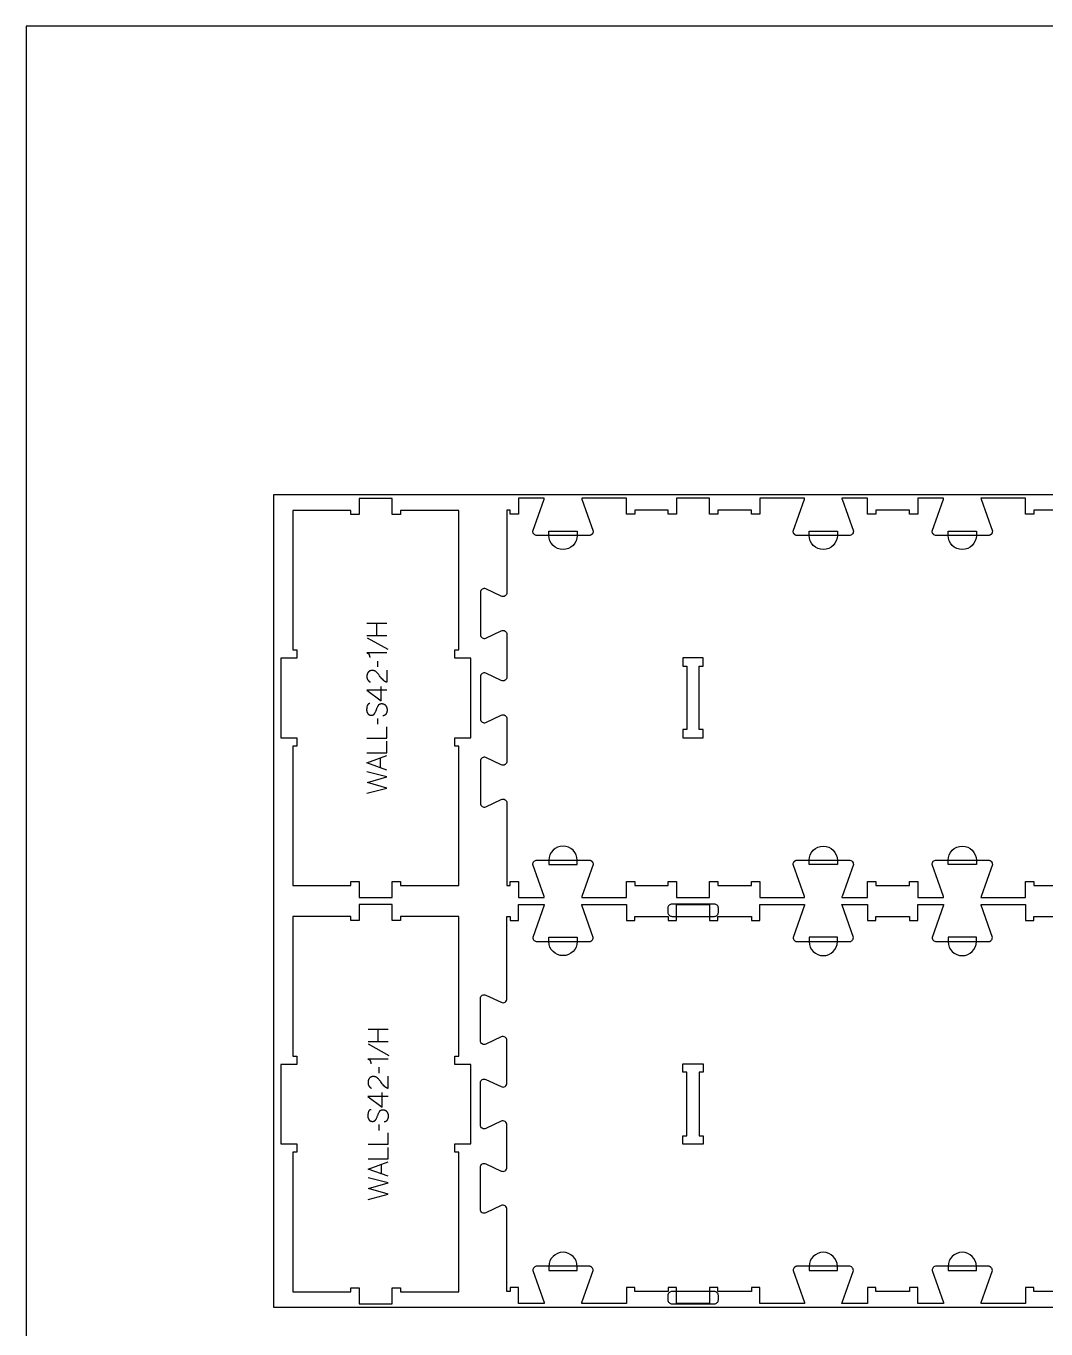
# Model space of a CAD drawing. Extents: x -20252 to -17068, y -19593 to -11999.
# Drawn here: x -20252 to -18719, y -13956 to -11999 of the extents above; entities that cross this region are included whole.
import ezdxf

# ---------------------------------------------------------------- set-up
doc = ezdxf.new("R2010")
doc.units = 0
for name, color, linetype in [('0_SHEET_SPRUCEPLY_2440X122', 1, 'CONTINUOUS'), ('1_ANYTOOL_1MMDEEP_LABELS_S', 2, 'CONTINUOUS'), ('3_ANYTOOL_CUTTHROUGH_INSID', 4, 'CONTINUOUS'), ('4_ANYTOOL_CUTTHROUGH_OUTSI', 5, 'CONTINUOUS'), ('5_ANYTOOL_HALF_MILL_9MM_IN', 3, 'CONTINUOUS'), ('DONOTCUT', 18, 'CONTINUOUS')]:
    doc.layers.add(name, color=color, linetype=linetype)

msp = doc.modelspace()

# ---------------------------------------------------------------- linework, layer by layer
at = {"layer": '0_SHEET_SPRUCEPLY_2440X122'}
msp.add_lwpolyline([(-19879.9, -12703.3), (-19879.9, -13923.3), (-17439.9, -13923.3), (-17439.9, -12703.3)], close=True, dxfattribs=at)
at = {"layer": '1_ANYTOOL_1MMDEEP_LABELS_S'}
for points in [[(-19709.4, -12896.4), (-19739.4, -12896.4)], [(-19739.4, -12914.7), (-19709.4, -12914.7)], [(-19724.7, -12896.4), (-19724.7, -12914.7)], [(-19738.9, -12918.2), (-19708.1, -12935.3)], [(-19709.4, -12940.9), (-19739.4, -12940.9), (-19739.2, -12940.9), (-19739.1, -12940.9), (-19739, -12940.9), (-19738.8, -12941), (-19738.7, -12941), (-19738.5, -12941), (-19738.4, -12941.1), (-19738.3, -12941.1), (-19738.1, -12941.2), (-19738, -12941.2), (-19738, -12941.3), (-19737.9, -12941.3), (-19737.8, -12941.3), (-19737.8, -12941.4), (-19737.7, -12941.4), (-19737.7, -12941.4), (-19737.6, -12941.5), (-19737.5, -12941.5), (-19737.5, -12941.6), (-19737.4, -12941.6), (-19737.4, -12941.6), (-19737.3, -12941.7), (-19737.3, -12941.7), (-19737.2, -12941.8), (-19737.2, -12941.8), (-19737.1, -12941.8), (-19737.1, -12941.9), (-19737, -12941.9), (-19737, -12942), (-19736.9, -12942), (-19736.9, -12942.1), (-19736.8, -12942.1), (-19736.7, -12942.2), (-19736.7, -12942.3), (-19736.6, -12942.4), (-19736.5, -12942.6), (-19736.4, -12942.7), (-19736.3, -12942.8), (-19736.3, -12942.9), (-19736.2, -12943.1), (-19736.1, -12943.2), (-19736.1, -12943.3), (-19736, -12943.5), (-19735.9, -12943.8), (-19735.8, -12944.1), (-19735.7, -12944.3), (-19735.6, -12944.6), (-19735.5, -12944.9), (-19735.4, -12945.2), (-19735.3, -12945.5), (-19735.3, -12945.7), (-19735.2, -12946), (-19735.2, -12946.3), (-19735.1, -12946.5), (-19735.1, -12946.8), (-19735.1, -12947.1), (-19735, -12947.3), (-19735, -12947.6), (-19735, -12947.9)], [(-19723.2, -12953), (-19723.2, -12961.8)], [(-19709.4, -12966.7), (-19709.4, -12985), (-19709.9, -12984.9), (-19710.1, -12984.8), (-19710.3, -12984.7), (-19710.6, -12984.6), (-19710.8, -12984.5), (-19711, -12984.4), (-19711.2, -12984.3), (-19711.4, -12984.2), (-19711.6, -12984.1), (-19711.8, -12984), (-19712, -12983.9), (-19712.2, -12983.8), (-19712.4, -12983.7), (-19712.6, -12983.6), (-19712.8, -12983.4), (-19713, -12983.3), (-19713.2, -12983.2), (-19713.4, -12983), (-19713.6, -12982.9), (-19713.8, -12982.8), (-19713.9, -12982.6), (-19714.1, -12982.5), (-19714.3, -12982.3), (-19714.5, -12982.2), (-19714.6, -12982), (-19714.8, -12981.8), (-19715, -12981.7), (-19715.1, -12981.5), (-19715.3, -12981.3), (-19715.6, -12981), (-19716.8, -12979.5), (-19718, -12978), (-19719.2, -12976.5), (-19720.3, -12975), (-19720.8, -12974.2), (-19721.4, -12973.5), (-19722, -12972.8), (-19722.6, -12972.1), (-19723.2, -12971.4), (-19723.8, -12970.8), (-19724.4, -12970.1), (-19725, -12969.5), (-19725.2, -12969.4), (-19725.3, -12969.3), (-19725.5, -12969.1), (-19725.6, -12969), (-19725.8, -12968.9), (-19726, -12968.7), (-19726.1, -12968.6), (-19726.3, -12968.5), (-19726.5, -12968.4), (-19726.7, -12968.3), (-19726.8, -12968.2), (-19727, -12968.1), (-19727.2, -12968), (-19727.4, -12967.9), (-19727.6, -12967.8), (-19727.8, -12967.8), (-19728, -12967.7), (-19728.2, -12967.6), (-19728.4, -12967.6), (-19728.6, -12967.5), (-19728.8, -12967.5), (-19729, -12967.4), (-19729.2, -12967.4), (-19729.4, -12967.3), (-19729.6, -12967.3), (-19729.8, -12967.3), (-19730, -12967.2), (-19730.2, -12967.2), (-19730.5, -12967.2), (-19730.7, -12967.2), (-19730.9, -12967.2), (-19731.1, -12967.2), (-19731.4, -12967.2), (-19731.6, -12967.2), (-19731.9, -12967.2), (-19732.1, -12967.2), (-19732.3, -12967.2), (-19732.6, -12967.3), (-19732.8, -12967.3), (-19733, -12967.3), (-19733.2, -12967.4), (-19733.5, -12967.4), (-19733.7, -12967.5), (-19733.9, -12967.5), (-19734.1, -12967.6), (-19734.3, -12967.7), (-19734.5, -12967.7), (-19734.7, -12967.8), (-19734.9, -12967.9), (-19735.1, -12968), (-19735.2, -12968.1), (-19735.4, -12968.2), (-19735.6, -12968.3), (-19735.8, -12968.4), (-19735.9, -12968.5), (-19736.1, -12968.6), (-19736.2, -12968.7), (-19736.4, -12968.8), (-19736.6, -12969), (-19736.7, -12969.1), (-19736.8, -12969.3), (-19737, -12969.4), (-19737.1, -12969.6), (-19737.3, -12969.7), (-19737.4, -12969.9), (-19737.5, -12970), (-19737.6, -12970.2), (-19737.8, -12970.4), (-19737.9, -12970.5), (-19738, -12970.7), (-19738.1, -12970.9), (-19738.2, -12971.1), (-19738.3, -12971.2), (-19738.4, -12971.4), (-19738.5, -12971.6), (-19738.5, -12971.8), (-19738.6, -12972), (-19738.7, -12972.2), (-19738.8, -12972.4), (-19738.8, -12972.6), (-19738.9, -12972.8), (-19739, -12973), (-19739, -12973.2), (-19739.1, -12973.4), (-19739.1, -12973.6), (-19739.2, -12973.8), (-19739.2, -12974), (-19739.2, -12974.2), (-19739.3, -12974.5), (-19739.3, -12974.7), (-19739.3, -12974.9), (-19739.3, -12975.2), (-19739.3, -12975.4), (-19739.3, -12975.6), (-19739.4, -12976.1), (-19739.4, -12976.5), (-19739.3, -12976.8), (-19739.3, -12977.2), (-19739.3, -12977.5), (-19739.2, -12977.9), (-19739.2, -12978.2), (-19739.1, -12978.5), (-19739, -12978.8), (-19739, -12979.2), (-19738.9, -12979.3), (-19738.9, -12979.5), (-19738.8, -12979.6), (-19738.8, -12979.8), (-19738.7, -12979.9), (-19738.6, -12980.1), (-19738.6, -12980.2), (-19738.5, -12980.3), (-19738.5, -12980.5), (-19738.4, -12980.6), (-19738.3, -12980.8), (-19738.2, -12980.9), (-19738.2, -12981), (-19738.1, -12981.2), (-19738, -12981.3), (-19737.9, -12981.4), (-19737.8, -12981.6), (-19737.7, -12981.7), (-19737.7, -12981.8), (-19737.6, -12981.9), (-19737.5, -12982.1), (-19737.4, -12982.2), (-19737.3, -12982.3), (-19737.2, -12982.4), (-19737.1, -12982.5), (-19736.9, -12982.6), (-19736.8, -12982.8), (-19736.7, -12982.9), (-19736.6, -12983), (-19736.5, -12983.1), (-19736.4, -12983.2), (-19736.2, -12983.3), (-19736, -12983.5), (-19735.7, -12983.7), (-19735.5, -12983.9), (-19735.2, -12984.1), (-19734.9, -12984.2), (-19734.6, -12984.4), (-19734.3, -12984.6)], [(-19718, -13012.9), (-19718, -12991.1)], [(-19709.4, -12996.9), (-19739.4, -12996.9), (-19718, -13012.9)], [(-19734.8, -13016.9), (-19735, -13016.9), (-19735.1, -13016.9), (-19735.1, -13016.9), (-19735.2, -13017), (-19735.3, -13017), (-19735.4, -13017), (-19735.5, -13017), (-19735.6, -13017), (-19735.7, -13017), (-19735.8, -13017), (-19735.8, -13017.1), (-19735.9, -13017.1), (-19736, -13017.1), (-19736.1, -13017.1), (-19736.2, -13017.1), (-19736.2, -13017.2), (-19736.3, -13017.2), (-19736.4, -13017.2), (-19736.5, -13017.3), (-19736.5, -13017.3), (-19736.6, -13017.3), (-19736.7, -13017.4), (-19736.8, -13017.4), (-19736.8, -13017.4), (-19736.9, -13017.5), (-19737, -13017.5), (-19737, -13017.6), (-19737.1, -13017.6), (-19737.2, -13017.7), (-19737.2, -13017.7), (-19737.3, -13017.8), (-19737.4, -13017.8), (-19737.4, -13017.9), (-19737.5, -13017.9), (-19737.5, -13018), (-19737.6, -13018), (-19737.6, -13018.1), (-19737.7, -13018.2), (-19737.8, -13018.2), (-19737.8, -13018.3), (-19737.9, -13018.3), (-19737.9, -13018.4), (-19738, -13018.5), (-19738, -13018.6), (-19738.1, -13018.6), (-19738.1, -13018.7), (-19738.2, -13018.8), (-19738.2, -13018.9), (-19738.2, -13018.9), (-19738.3, -13019), (-19738.3, -13019.1), (-19738.4, -13019.3), (-19738.5, -13019.4), (-19738.6, -13019.6), (-19738.6, -13019.8), (-19738.7, -13020), (-19738.8, -13020.2), (-19739, -13021), (-19739.2, -13021.8), (-19739.3, -13022.6), (-19739.5, -13023.4), (-19739.5, -13023.8), (-19739.6, -13024.1), (-19739.6, -13024.5), (-19739.6, -13024.9), (-19739.7, -13025.2), (-19739.7, -13025.6), (-19739.7, -13026), (-19739.7, -13026.3), (-19739.7, -13026.5), (-19739.7, -13026.7), (-19739.7, -13026.9), (-19739.7, -13027.1), (-19739.7, -13027.3), (-19739.6, -13027.5), (-19739.6, -13027.7), (-19739.6, -13027.8), (-19739.6, -13028), (-19739.5, -13028.2), (-19739.5, -13028.4), (-19739.4, -13028.6), (-19739.4, -13028.8), (-19739.4, -13028.9), (-19739.3, -13029.1), (-19739.2, -13029.3), (-19739.2, -13029.5), (-19739.1, -13029.6), (-19739.1, -13029.8), (-19739, -13030), (-19738.9, -13030.2), (-19738.8, -13030.3), (-19738.8, -13030.5), (-19738.7, -13030.7), (-19738.6, -13030.8), (-19738.5, -13031), (-19738.4, -13031.1), (-19738.3, -13031.3), (-19738.2, -13031.5), (-19738.1, -13031.6), (-19738, -13031.8), (-19737.9, -13031.9), (-19737.8, -13032.1), (-19737.6, -13032.2), (-19737.5, -13032.4), (-19737.4, -13032.5), (-19737.3, -13032.7), (-19737.1, -13032.8), (-19737, -13032.9), (-19736.9, -13033), (-19736.7, -13033.1), (-19736.6, -13033.2), (-19736.4, -13033.4), (-19736.3, -13033.5), (-19736.1, -13033.5), (-19736, -13033.6), (-19735.8, -13033.7), (-19735.7, -13033.8), (-19735.5, -13033.9), (-19735.3, -13033.9), (-19735.2, -13034), (-19735, -13034.1), (-19734.8, -13034.1), (-19734.6, -13034.2), (-19734.5, -13034.2), (-19734.3, -13034.3), (-19734.1, -13034.3), (-19733.9, -13034.3), (-19733.7, -13034.4), (-19733.5, -13034.4), (-19733.3, -13034.4), (-19733.1, -13034.4), (-19732.9, -13034.4), (-19732.7, -13034.4), (-19732.5, -13034.4), (-19732.2, -13034.4), (-19732, -13034.4), (-19731.8, -13034.4), (-19731.6, -13034.4), (-19731.4, -13034.3), (-19731.2, -13034.3), (-19731.1, -13034.2), (-19730.9, -13034.2), (-19730.7, -13034.1), (-19730.5, -13034.1), (-19730.3, -13034), (-19730.2, -13034), (-19730.2, -13034), (-19730.1, -13033.9), (-19730, -13033.9), (-19729.9, -13033.8), (-19729.8, -13033.8), (-19729.8, -13033.8), (-19729.7, -13033.7), (-19729.6, -13033.7), (-19729.5, -13033.6), (-19729.4, -13033.6), (-19729.4, -13033.5), (-19729.3, -13033.5), (-19729.2, -13033.4), (-19729.1, -13033.4), (-19729.1, -13033.3), (-19729, -13033.3), (-19728.9, -13033.2), (-19728.9, -13033.1), (-19728.8, -13033.1), (-19728.7, -13033), (-19728.7, -13033), (-19728.6, -13032.9), (-19728.5, -13032.8), (-19728.4, -13032.7), (-19728.3, -13032.6), (-19728.2, -13032.4), (-19728, -13032.3), (-19727.9, -13032.1), (-19727.8, -13031.9), (-19727.7, -13031.8), (-19727.6, -13031.6), (-19727.2, -13030.9), (-19726.8, -13030.1), (-19726.5, -13029.4), (-19726.1, -13028.6), (-19725.8, -13027.9), (-19725.4, -13027.1), (-19725.1, -13026.3), (-19724.8, -13025.4), (-19724.5, -13024.6), (-19724.2, -13023.8), (-19723.8, -13023), (-19723.5, -13022.2), (-19723.1, -13021.5), (-19722.7, -13020.8), (-19722.3, -13020.1), (-19721.9, -13019.4), (-19721.8, -13019.2), (-19721.6, -13019.1), (-19721.5, -13018.9), (-19721.5, -13018.8), (-19721.4, -13018.8), (-19721.4, -13018.7), (-19721.3, -13018.6), (-19721.2, -13018.5), (-19721.2, -13018.5), (-19721.1, -13018.4), (-19721, -13018.3), (-19721, -13018.3), (-19720.9, -13018.2), (-19720.8, -13018.2), (-19720.7, -13018.1), (-19720.7, -13018), (-19720.6, -13018), (-19720.5, -13017.9), (-19720.5, -13017.9), (-19720.4, -13017.8), (-19720.3, -13017.8), (-19720.2, -13017.7), (-19720.1, -13017.7), (-19720.1, -13017.6), (-19720, -13017.6), (-19719.9, -13017.5), (-19719.8, -13017.5), (-19719.7, -13017.5), (-19719.7, -13017.4), (-19719.6, -13017.4), (-19719.5, -13017.4), (-19719.4, -13017.3), (-19719.3, -13017.3), (-19719.2, -13017.3), (-19719.1, -13017.2), (-19719, -13017.2), (-19718.9, -13017.2), (-19718.8, -13017.1), (-19718.6, -13017.1), (-19718.4, -13017), (-19718.2, -13017), (-19718, -13017), (-19717.8, -13017), (-19717.5, -13017), (-19717.3, -13017), (-19717.1, -13016.9), (-19716.9, -13017), (-19716.7, -13017), (-19716.4, -13017), (-19716.2, -13017), (-19716, -13017), (-19715.7, -13017.1), (-19715.5, -13017.1), (-19715.3, -13017.1), (-19715.1, -13017.2), (-19714.9, -13017.2), (-19714.7, -13017.3), (-19714.5, -13017.4), (-19714.3, -13017.4), (-19714.1, -13017.5), (-19713.9, -13017.6), (-19713.7, -13017.6), (-19713.5, -13017.7), (-19713.4, -13017.8), (-19713.2, -13017.9), (-19713, -13018), (-19712.8, -13018.1), (-19712.7, -13018.2), (-19712.5, -13018.4), (-19712.4, -13018.5), (-19712.2, -13018.6), (-19712.1, -13018.7), (-19711.9, -13018.9), (-19711.8, -13019), (-19711.6, -13019.2), (-19711.5, -13019.3), (-19711.4, -13019.5), (-19711.2, -13019.6), (-19711.1, -13019.8), (-19711, -13020), (-19710.9, -13020.2), (-19710.7, -13020.5), (-19710.5, -13020.9), (-19710.3, -13021.2), (-19710.1, -13021.6), (-19709.9, -13022), (-19709.8, -13022.4), (-19709.7, -13022.6), (-19709.6, -13022.7), (-19709.6, -13022.9), (-19709.5, -13023.1), (-19709.4, -13023.3), (-19709.4, -13023.5), (-19709.3, -13023.7), (-19709.3, -13023.9), (-19709.3, -13024.1), (-19709.2, -13024.3), (-19709.2, -13024.5), (-19709.1, -13024.7), (-19709.1, -13024.9), (-19709.1, -13025.1), (-19709.1, -13025.5), (-19709, -13025.9), (-19709, -13026.3), (-19709, -13026.8), (-19709, -13027.2), (-19709.1, -13027.6), (-19709.1, -13028), (-19709.1, -13028.4), (-19709.2, -13028.8), (-19709.3, -13029.1), (-19709.4, -13029.5), (-19709.5, -13029.9), (-19709.6, -13030.3), (-19709.7, -13030.6), (-19709.9, -13031), (-19710, -13031.4), (-19710.2, -13031.7), (-19710.4, -13032.1), (-19710.6, -13032.4), (-19710.7, -13032.6), (-19710.8, -13032.7), (-19710.9, -13032.9), (-19711, -13033.1), (-19711.1, -13033.2), (-19711.2, -13033.3), (-19711.3, -13033.5), (-19711.4, -13033.6), (-19711.6, -13033.7), (-19711.7, -13033.9), (-19711.8, -13034), (-19712, -13034.1), (-19712, -13034.1), (-19712.1, -13034.2), (-19712.2, -13034.2), (-19712.2, -13034.3), (-19712.3, -13034.3), (-19712.4, -13034.4), (-19712.4, -13034.4), (-19712.5, -13034.5), (-19712.6, -13034.5), (-19712.7, -13034.5), (-19712.7, -13034.6), (-19712.8, -13034.6), (-19712.9, -13034.7), (-19713, -13034.7), (-19713, -13034.7), (-19713.1, -13034.8), (-19713.2, -13034.8), (-19713.3, -13034.8), (-19713.4, -13034.9), (-19713.4, -13034.9), (-19713.6, -13034.9), (-19713.8, -13035), (-19714, -13035), (-19714.1, -13035.1), (-19714.3, -13035.1), (-19714.5, -13035.1), (-19714.7, -13035.1), (-19714.8, -13035.1), (-19715, -13035.1), (-19715.2, -13035.2)], [(-19739.4, -13068.9), (-19709.4, -13068.9), (-19709.4, -13051.8)], [(-19723.2, -13039.2), (-19723.2, -13048)], [(-19739.4, -13090.7), (-19709.4, -13090.7), (-19709.4, -13073.6)], [(-19709.4, -13117), (-19739.4, -13106.1), (-19709.4, -13095)], [(-19718.9, -13113.5), (-19718.9, -13098.6)], [(-19739.4, -13151.7), (-19709.4, -13144), (-19738.5, -13135.5), (-19709.4, -13127), (-19739.4, -13119.5)], [(-19707.6, -13506.4), (-19737.6, -13506.4)], [(-19722.9, -13506.4), (-19722.9, -13524.7)], [(-19737.6, -13524.7), (-19707.6, -13524.7)], [(-19737.2, -13528.2), (-19706.4, -13545.3)], [(-19707.6, -13550.9), (-19737.7, -13550.9), (-19737.5, -13550.9), (-19737.4, -13550.9), (-19737.2, -13550.9), (-19737.1, -13551), (-19737, -13551), (-19736.8, -13551), (-19736.7, -13551.1), (-19736.6, -13551.1), (-19736.4, -13551.2), (-19736.3, -13551.2), (-19736.2, -13551.3), (-19736.2, -13551.3), (-19736.1, -13551.3), (-19736.1, -13551.4), (-19736, -13551.4), (-19735.9, -13551.4), (-19735.9, -13551.5), (-19735.8, -13551.5), (-19735.8, -13551.6), (-19735.7, -13551.6), (-19735.7, -13551.6), (-19735.6, -13551.7), (-19735.6, -13551.7), (-19735.5, -13551.8), (-19735.5, -13551.8), (-19735.4, -13551.8), (-19735.4, -13551.9), (-19735.3, -13551.9), (-19735.3, -13552), (-19735.2, -13552), (-19735.2, -13552.1), (-19735.1, -13552.1), (-19735, -13552.2), (-19734.9, -13552.3), (-19734.9, -13552.4), (-19734.8, -13552.6), (-19734.7, -13552.7), (-19734.6, -13552.8), (-19734.5, -13552.9), (-19734.5, -13553.1), (-19734.4, -13553.2), (-19734.3, -13553.3), (-19734.3, -13553.5), (-19734.2, -13553.8), (-19734.1, -13554.1), (-19734, -13554.3), (-19733.9, -13554.6), (-19733.8, -13554.9), (-19733.7, -13555.2), (-19733.6, -13555.5), (-19733.6, -13555.7), (-19733.5, -13556), (-19733.5, -13556.3), (-19733.4, -13556.5), (-19733.4, -13556.8), (-19733.3, -13557.1), (-19733.3, -13557.3), (-19733.3, -13557.6), (-19733.3, -13557.9)], [(-19707.7, -13576.7), (-19707.7, -13595), (-19708.2, -13594.9), (-19708.4, -13594.8), (-19708.6, -13594.7), (-19708.9, -13594.6), (-19709.1, -13594.5), (-19709.3, -13594.4), (-19709.5, -13594.3), (-19709.7, -13594.2), (-19709.9, -13594.1), (-19710.1, -13594), (-19710.3, -13593.9), (-19710.5, -13593.8), (-19710.7, -13593.7), (-19710.9, -13593.6), (-19711.1, -13593.4), (-19711.3, -13593.3), (-19711.5, -13593.2), (-19711.7, -13593), (-19711.9, -13592.9), (-19712, -13592.8), (-19712.2, -13592.6), (-19712.4, -13592.5), (-19712.6, -13592.3), (-19712.7, -13592.2), (-19712.9, -13592), (-19713.1, -13591.8), (-19713.2, -13591.7), (-19713.4, -13591.5), (-19713.6, -13591.3), (-19713.9, -13591), (-19715.1, -13589.5), (-19716.3, -13588), (-19717.4, -13586.5), (-19718.6, -13585), (-19719.1, -13584.2), (-19719.7, -13583.5), (-19720.3, -13582.8), (-19720.9, -13582.1), (-19721.5, -13581.4), (-19722.1, -13580.8), (-19722.7, -13580.1), (-19723.3, -13579.5), (-19723.4, -13579.4), (-19723.6, -13579.3), (-19723.8, -13579.1), (-19723.9, -13579), (-19724.1, -13578.9), (-19724.3, -13578.7), (-19724.4, -13578.6), (-19724.6, -13578.5), (-19724.8, -13578.4), (-19725, -13578.3), (-19725.1, -13578.2), (-19725.3, -13578.1), (-19725.5, -13578), (-19725.7, -13577.9), (-19725.9, -13577.8), (-19726.1, -13577.8), (-19726.3, -13577.7), (-19726.4, -13577.6), (-19726.6, -13577.6), (-19726.8, -13577.5), (-19727, -13577.5), (-19727.3, -13577.4), (-19727.5, -13577.4), (-19727.7, -13577.3), (-19727.9, -13577.3), (-19728.1, -13577.3), (-19728.3, -13577.2), (-19728.5, -13577.2), (-19728.7, -13577.2), (-19729, -13577.2), (-19729.2, -13577.2), (-19729.4, -13577.2), (-19729.7, -13577.2), (-19729.9, -13577.2), (-19730.2, -13577.2), (-19730.4, -13577.2), (-19730.6, -13577.2), (-19730.9, -13577.3), (-19731.1, -13577.3), (-19731.3, -13577.3), (-19731.5, -13577.4), (-19731.7, -13577.4), (-19732, -13577.5), (-19732.2, -13577.5), (-19732.4, -13577.6), (-19732.6, -13577.7), (-19732.8, -13577.7), (-19733, -13577.8), (-19733.2, -13577.9), (-19733.3, -13578), (-19733.5, -13578.1), (-19733.7, -13578.2), (-19733.9, -13578.3), (-19734, -13578.4), (-19734.2, -13578.5), (-19734.4, -13578.6), (-19734.5, -13578.7), (-19734.7, -13578.8), (-19734.8, -13579), (-19735, -13579.1), (-19735.1, -13579.3), (-19735.3, -13579.4), (-19735.4, -13579.6), (-19735.5, -13579.7), (-19735.7, -13579.9), (-19735.8, -13580), (-19735.9, -13580.2), (-19736, -13580.4), (-19736.1, -13580.5), (-19736.3, -13580.7), (-19736.4, -13580.9), (-19736.5, -13581.1), (-19736.6, -13581.2), (-19736.7, -13581.4), (-19736.7, -13581.6), (-19736.8, -13581.8), (-19736.9, -13582), (-19737, -13582.2), (-19737.1, -13582.4), (-19737.1, -13582.6), (-19737.2, -13582.8), (-19737.2, -13583), (-19737.3, -13583.2), (-19737.3, -13583.4), (-19737.4, -13583.6), (-19737.4, -13583.8), (-19737.5, -13584), (-19737.5, -13584.2), (-19737.5, -13584.5), (-19737.6, -13584.7), (-19737.6, -13584.9), (-19737.6, -13585.2), (-19737.6, -13585.4), (-19737.6, -13585.6), (-19737.6, -13586.1), (-19737.6, -13586.5), (-19737.6, -13586.8), (-19737.6, -13587.2), (-19737.6, -13587.5), (-19737.5, -13587.9), (-19737.5, -13588.2), (-19737.4, -13588.5), (-19737.3, -13588.8), (-19737.2, -13589.2), (-19737.2, -13589.3), (-19737.1, -13589.5), (-19737.1, -13589.6), (-19737, -13589.8), (-19737, -13589.9), (-19736.9, -13590.1), (-19736.9, -13590.2), (-19736.8, -13590.3), (-19736.7, -13590.5), (-19736.7, -13590.6), (-19736.6, -13590.8), (-19736.5, -13590.9), (-19736.4, -13591), (-19736.4, -13591.2), (-19736.3, -13591.3), (-19736.2, -13591.4), (-19736.1, -13591.6), (-19736, -13591.7), (-19735.9, -13591.8), (-19735.8, -13591.9), (-19735.7, -13592.1), (-19735.7, -13592.2), (-19735.6, -13592.3), (-19735.4, -13592.4), (-19735.3, -13592.5), (-19735.2, -13592.6), (-19735.1, -13592.8), (-19735, -13592.9), (-19734.9, -13593), (-19734.8, -13593.1), (-19734.7, -13593.2), (-19734.5, -13593.3), (-19734.3, -13593.5), (-19734, -13593.7), (-19733.7, -13593.9), (-19733.5, -13594.1), (-19733.2, -13594.2), (-19732.9, -13594.4), (-19732.5, -13594.6)], [(-19721.5, -13563), (-19721.4, -13571.8)], [(-19707.6, -13606.9), (-19737.7, -13606.9), (-19716.3, -13622.9)], [(-19716.3, -13622.9), (-19716.3, -13601.1)], [(-19733.1, -13626.9), (-19733.2, -13626.9), (-19733.3, -13626.9), (-19733.4, -13626.9), (-19733.5, -13627), (-19733.6, -13627), (-19733.7, -13627), (-19733.8, -13627), (-19733.9, -13627), (-19734, -13627), (-19734, -13627), (-19734.1, -13627.1), (-19734.2, -13627.1), (-19734.3, -13627.1), (-19734.4, -13627.1), (-19734.4, -13627.1), (-19734.5, -13627.2), (-19734.6, -13627.2), (-19734.7, -13627.2), (-19734.8, -13627.3), (-19734.8, -13627.3), (-19734.9, -13627.3), (-19735, -13627.4), (-19735, -13627.4), (-19735.1, -13627.4), (-19735.2, -13627.5), (-19735.3, -13627.5), (-19735.3, -13627.6), (-19735.4, -13627.6), (-19735.4, -13627.7), (-19735.5, -13627.7), (-19735.6, -13627.8), (-19735.6, -13627.8), (-19735.7, -13627.9), (-19735.8, -13627.9), (-19735.8, -13628), (-19735.9, -13628), (-19735.9, -13628.1), (-19736, -13628.2), (-19736, -13628.2), (-19736.1, -13628.3), (-19736.1, -13628.3), (-19736.2, -13628.4), (-19736.2, -13628.5), (-19736.3, -13628.6), (-19736.3, -13628.6), (-19736.4, -13628.7), (-19736.4, -13628.8), (-19736.5, -13628.9), (-19736.5, -13628.9), (-19736.6, -13629), (-19736.6, -13629.1), (-19736.7, -13629.3), (-19736.8, -13629.4), (-19736.8, -13629.6), (-19736.9, -13629.8), (-19737, -13630), (-19737, -13630.2), (-19737.3, -13631), (-19737.5, -13631.8), (-19737.6, -13632.6), (-19737.8, -13633.4), (-19737.8, -13633.8), (-19737.9, -13634.1), (-19737.9, -13634.5), (-19737.9, -13634.9), (-19738, -13635.2), (-19738, -13635.6), (-19738, -13636), (-19738, -13636.3), (-19738, -13636.5), (-19738, -13636.7), (-19738, -13636.9), (-19738, -13637.1), (-19737.9, -13637.3), (-19737.9, -13637.5), (-19737.9, -13637.7), (-19737.9, -13637.8), (-19737.8, -13638), (-19737.8, -13638.2), (-19737.8, -13638.4), (-19737.7, -13638.6), (-19737.7, -13638.8), (-19737.6, -13638.9), (-19737.6, -13639.1), (-19737.5, -13639.3), (-19737.5, -13639.5), (-19737.4, -13639.6), (-19737.3, -13639.8), (-19737.3, -13640), (-19737.2, -13640.2), (-19737.1, -13640.3), (-19737, -13640.5), (-19737, -13640.7), (-19736.9, -13640.8), (-19736.8, -13641), (-19736.7, -13641.1), (-19736.6, -13641.3), (-19736.5, -13641.5), (-19736.4, -13641.6), (-19736.3, -13641.8), (-19736.2, -13641.9), (-19736, -13642.1), (-19735.9, -13642.2), (-19735.8, -13642.4), (-19735.7, -13642.5), (-19735.6, -13642.7), (-19735.4, -13642.8), (-19735.3, -13642.9), (-19735.2, -13643), (-19735, -13643.1), (-19734.9, -13643.2), (-19734.7, -13643.4), (-19734.6, -13643.5), (-19734.4, -13643.5), (-19734.3, -13643.6), (-19734.1, -13643.7), (-19734, -13643.8), (-19733.8, -13643.9), (-19733.6, -13643.9), (-19733.5, -13644), (-19733.3, -13644.1), (-19733.1, -13644.1), (-19732.9, -13644.2), (-19732.7, -13644.2), (-19732.6, -13644.3), (-19732.4, -13644.3), (-19732.2, -13644.3), (-19732, -13644.4), (-19731.8, -13644.4), (-19731.6, -13644.4), (-19731.4, -13644.4), (-19731.2, -13644.4), (-19731, -13644.4), (-19730.7, -13644.4), (-19730.5, -13644.4), (-19730.3, -13644.4), (-19730.1, -13644.4), (-19729.9, -13644.4), (-19729.7, -13644.3), (-19729.5, -13644.3), (-19729.3, -13644.2), (-19729.2, -13644.2), (-19729, -13644.1), (-19728.8, -13644.1), (-19728.6, -13644), (-19728.5, -13644), (-19728.4, -13644), (-19728.4, -13643.9), (-19728.3, -13643.9), (-19728.2, -13643.8), (-19728.1, -13643.8), (-19728, -13643.8), (-19728, -13643.7), (-19727.9, -13643.7), (-19727.8, -13643.6), (-19727.7, -13643.6), (-19727.6, -13643.5), (-19727.6, -13643.5), (-19727.5, -13643.4), (-19727.4, -13643.4), (-19727.4, -13643.3), (-19727.3, -13643.3), (-19727.2, -13643.2), (-19727.1, -13643.1), (-19727.1, -13643.1), (-19727, -13643), (-19726.9, -13643), (-19726.9, -13642.9), (-19726.8, -13642.8), (-19726.7, -13642.7), (-19726.6, -13642.6), (-19726.4, -13642.4), (-19726.3, -13642.3), (-19726.2, -13642.1), (-19726.1, -13641.9), (-19726, -13641.8), (-19725.9, -13641.6), (-19725.5, -13640.9), (-19725.1, -13640.1), (-19724.8, -13639.4), (-19724.4, -13638.6), (-19724.1, -13637.9), (-19723.7, -13637.1), (-19723.4, -13636.3), (-19723.1, -13635.4), (-19722.8, -13634.6), (-19722.5, -13633.8), (-19722.1, -13633), (-19721.7, -13632.2), (-19721.4, -13631.5), (-19721, -13630.8), (-19720.6, -13630.1), (-19720.2, -13629.4), (-19720, -13629.2), (-19719.9, -13629.1), (-19719.8, -13628.9), (-19719.8, -13628.8), (-19719.7, -13628.8), (-19719.6, -13628.7), (-19719.6, -13628.6), (-19719.5, -13628.5), (-19719.4, -13628.5), (-19719.4, -13628.4), (-19719.3, -13628.3), (-19719.2, -13628.3), (-19719.2, -13628.2), (-19719.1, -13628.2), (-19719, -13628.1), (-19719, -13628), (-19718.9, -13628), (-19718.8, -13627.9), (-19718.7, -13627.9), (-19718.7, -13627.8), (-19718.6, -13627.8), (-19718.5, -13627.7), (-19718.4, -13627.7), (-19718.4, -13627.6), (-19718.3, -13627.6), (-19718.2, -13627.5), (-19718.1, -13627.5), (-19718, -13627.5), (-19717.9, -13627.4), (-19717.9, -13627.4), (-19717.8, -13627.4), (-19717.7, -13627.3), (-19717.6, -13627.3), (-19717.5, -13627.3), (-19717.4, -13627.2), (-19717.3, -13627.2), (-19717.2, -13627.2), (-19717, -13627.1), (-19716.8, -13627.1), (-19716.7, -13627), (-19716.5, -13627), (-19716.3, -13627), (-19716, -13627), (-19715.8, -13627), (-19715.6, -13627), (-19715.4, -13626.9), (-19715.2, -13627), (-19714.9, -13627), (-19714.7, -13627), (-19714.5, -13627), (-19714.3, -13627), (-19714, -13627.1), (-19713.8, -13627.1), (-19713.6, -13627.1), (-19713.4, -13627.2), (-19713.2, -13627.2), (-19713, -13627.3), (-19712.8, -13627.4), (-19712.6, -13627.4), (-19712.4, -13627.5), (-19712.2, -13627.6), (-19712, -13627.6), (-19711.8, -13627.7), (-19711.6, -13627.8), (-19711.5, -13627.9), (-19711.3, -13628), (-19711.1, -13628.1), (-19711, -13628.2), (-19710.8, -13628.4), (-19710.6, -13628.5), (-19710.5, -13628.6), (-19710.3, -13628.7), (-19710.2, -13628.9), (-19710.1, -13629), (-19709.9, -13629.2), (-19709.8, -13629.3), (-19709.7, -13629.5), (-19709.5, -13629.6), (-19709.4, -13629.8), (-19709.3, -13630), (-19709.2, -13630.2), (-19708.9, -13630.5), (-19708.7, -13630.9), (-19708.5, -13631.2), (-19708.4, -13631.6), (-19708.2, -13632), (-19708, -13632.4), (-19708, -13632.6), (-19707.9, -13632.7), (-19707.8, -13632.9), (-19707.8, -13633.1), (-19707.7, -13633.3), (-19707.7, -13633.5), (-19707.6, -13633.7), (-19707.6, -13633.9), (-19707.5, -13634.1), (-19707.5, -13634.3), (-19707.5, -13634.5), (-19707.4, -13634.7), (-19707.4, -13634.9), (-19707.4, -13635.1), (-19707.3, -13635.5), (-19707.3, -13635.9), (-19707.3, -13636.3), (-19707.3, -13636.8), (-19707.3, -13637.2), (-19707.3, -13637.6), (-19707.4, -13638), (-19707.4, -13638.4), (-19707.5, -13638.8), (-19707.6, -13639.1), (-19707.7, -13639.5), (-19707.8, -13639.9), (-19707.9, -13640.3), (-19708, -13640.6), (-19708.2, -13641), (-19708.3, -13641.4), (-19708.5, -13641.7), (-19708.7, -13642.1), (-19708.8, -13642.4), (-19708.9, -13642.6), (-19709, -13642.7), (-19709.2, -13642.9), (-19709.3, -13643.1), (-19709.4, -13643.2), (-19709.5, -13643.3), (-19709.6, -13643.5), (-19709.7, -13643.6), (-19709.9, -13643.7), (-19710, -13643.9), (-19710.1, -13644), (-19710.2, -13644.1), (-19710.3, -13644.1), (-19710.4, -13644.2), (-19710.4, -13644.2), (-19710.5, -13644.3), (-19710.6, -13644.3), (-19710.7, -13644.4), (-19710.7, -13644.4), (-19710.8, -13644.5), (-19710.9, -13644.5), (-19711, -13644.5), (-19711, -13644.6), (-19711.1, -13644.6), (-19711.2, -13644.7), (-19711.3, -13644.7), (-19711.3, -13644.7), (-19711.4, -13644.8), (-19711.5, -13644.8), (-19711.6, -13644.8), (-19711.7, -13644.9), (-19711.7, -13644.9), (-19711.9, -13644.9), (-19712.1, -13645), (-19712.2, -13645), (-19712.4, -13645.1), (-19712.6, -13645.1), (-19712.8, -13645.1), (-19712.9, -13645.1), (-19713.1, -13645.1), (-19713.3, -13645.1), (-19713.5, -13645.2)], [(-19721.5, -13649.2), (-19721.4, -13658)], [(-19737.6, -13678.9), (-19707.6, -13678.9), (-19707.6, -13661.8)], [(-19737.6, -13700.7), (-19707.6, -13700.7), (-19707.6, -13683.6)], [(-19707.6, -13727), (-19737.6, -13716.1), (-19707.6, -13705)], [(-19717.2, -13723.5), (-19717.2, -13708.6)], [(-19737.6, -13761.7), (-19707.6, -13754), (-19736.7, -13745.5), (-19707.6, -13737), (-19737.6, -13729.5)]]:
    msp.add_lwpolyline(points, dxfattribs=at)
at = {"layer": '3_ANYTOOL_CUTTHROUGH_INSID', "color": 4}
for points in [[(-19264, -13068.5), (-19233.8, -13068.5), (-19233.8, -13056), (-19239.8, -13056), (-19239.8, -12960.5), (-19233.8, -12960.5), (-19233.8, -12948), (-19264.3, -12948), (-19264.3, -12960.5), (-19258.3, -12960.5), (-19258.3, -13056), (-19264.3, -13056), (-19264.3, -13068.5)], [(-19264, -13558), (-19233.8, -13558), (-19233.8, -13570.5), (-19239.8, -13570.5), (-19239.8, -13666), (-19233.8, -13666), (-19233.8, -13678.5), (-19264.3, -13678.5), (-19264.3, -13666), (-19258.3, -13666), (-19258.3, -13570.5), (-19264.3, -13570.5), (-19264.3, -13558)]]:
    msp.add_lwpolyline(points, close=True, dxfattribs=at)
at = {"layer": '4_ANYTOOL_CUTTHROUGH_OUTSI', "color": 5}
for points in [[(-19601.3, -12936.3), (-19601.3, -12726.8), (-19688.8, -12726.8), (-19688.8, -12732.8), (-19701.3, -12732.8), (-19701.3, -12708.8), (-19750.8, -12708.8), (-19750.8, -12732.8), (-19763.3, -12732.8), (-19763.3, -12726.8), (-19850.8, -12726.8), (-19850.8, -12936.3), (-19844.8, -12936.3), (-19844.8, -12948.8), (-19868.8, -12948.8), (-19868.8, -13068.3), (-19844.8, -13068.3), (-19844.8, -13080.8), (-19850.8, -13080.8), (-19850.8, -13290.3), (-19763.3, -13290.3), (-19763.3, -13284.3), (-19750.8, -13284.3), (-19750.8, -13308.3), (-19701.3, -13308.3), (-19701.3, -13284.3), (-19688.8, -13284.3), (-19688.8, -13290.3), (-19601.3, -13290.3), (-19601.3, -13080.8), (-19607.3, -13080.8), (-19607.3, -13068.3), (-19583.3, -13068.3), (-19583.3, -12948.8), (-19607.3, -12948.8), (-19607.3, -12936.3)], [(-19601.3, -13546.3), (-19601.3, -13336.8), (-19688.8, -13336.8), (-19688.8, -13342.8), (-19701.3, -13342.8), (-19701.3, -13318.8), (-19750.8, -13318.8), (-19750.8, -13342.8), (-19763.3, -13342.8), (-19763.3, -13336.8), (-19850.8, -13336.8), (-19850.8, -13546.3), (-19844.8, -13546.3), (-19844.8, -13558.8), (-19868.8, -13558.8), (-19868.8, -13678.3), (-19844.8, -13678.3), (-19844.8, -13690.8), (-19850.8, -13690.8), (-19850.8, -13900.3), (-19763.3, -13900.3), (-19763.3, -13894.3), (-19750.8, -13894.3), (-19750.8, -13918.3), (-19701.3, -13918.3), (-19701.3, -13894.3), (-19688.8, -13894.3), (-19688.8, -13900.3), (-19601.3, -13900.3), (-19601.3, -13690.8), (-19607.3, -13690.8), (-19607.3, -13678.3), (-19583.3, -13678.3), (-19583.3, -13558.8), (-19607.3, -13558.8), (-19607.3, -13546.3)]]:
    msp.add_lwpolyline(points, close=True, dxfattribs=at)
for points in [[(-18686.3, -12726.5), (-18736.8, -12726.5), (-18736.8, -12732.5), (-18749.3, -12732.5), (-18749.3, -12708.5), (-18799, -12708.5), (-18816.4, -12708.5), (-18816.4, -12708.5, 0.061485), (-18816.2, -12709.9), (-18799.3, -12758.2), (-18799.3, -12758.2), (-18799.3, -12758.3), (-18799.3, -12758.3, -0.198912), (-18801.1, -12762.7), (-18801.2, -12762.8), (-18801.4, -12762.9), (-18801.5, -12763), (-18801.6, -12763.1), (-18801.7, -12763.2), (-18801.8, -12763.3), (-18801.9, -12763.4), (-18802.1, -12763.5), (-18802.2, -12763.6), (-18802.3, -12763.6), (-18802.5, -12763.7), (-18802.6, -12763.8), (-18802.7, -12763.9), (-18802.9, -12763.9), (-18803, -12764), (-18803.2, -12764.1), (-18803.3, -12764.1), (-18803.5, -12764.2), (-18803.6, -12764.2), (-18803.7, -12764.3), (-18803.9, -12764.3), (-18804, -12764.3), (-18804.2, -12764.4), (-18804.3, -12764.4), (-18804.5, -12764.4), (-18804.6, -12764.5), (-18804.8, -12764.5), (-18804.9, -12764.5), (-18805.1, -12764.5), (-18805.3, -12764.5), (-18805.4, -12764.5), (-18805.6, -12764.5), (-18883.6, -12764.5, -0.414214), (-18889.8, -12758.3), (-18889.8, -12758.2), (-18889.8, -12758.2), (-18872.9, -12709.9), (-18872.9, -12709.9, 0.061485), (-18872.7, -12708.5), (-18911.3, -12708.5), (-18911.3, -12732.5), (-18923.8, -12732.5), (-18923.8, -12726.5), (-18974.3, -12726.5), (-18974.3, -12732.5), (-18986.8, -12732.5), (-18986.8, -12708.5), (-19025.4, -12708.5), (-19025.4, -12708.5, 0.061485), (-19025.1, -12709.9), (-19008.2, -12758.2), (-19008.2, -12758.2), (-19008.2, -12758.3), (-19008.2, -12758.3, -0.414214), (-19014.5, -12764.5), (-19092.5, -12764.5), (-19092.6, -12764.5), (-19092.8, -12764.5), (-19092.9, -12764.5), (-19093.1, -12764.5), (-19093.2, -12764.5), (-19093.4, -12764.5), (-19093.5, -12764.4), (-19093.7, -12764.4), (-19093.8, -12764.4), (-19094, -12764.3), (-19094.1, -12764.3), (-19094.3, -12764.3), (-19094.4, -12764.2), (-19094.6, -12764.2), (-19094.7, -12764.1), (-19094.8, -12764.1), (-19095, -12764), (-19095.1, -12763.9), (-19095.3, -12763.9), (-19095.4, -12763.8), (-19095.5, -12763.7), (-19095.7, -12763.6), (-19095.8, -12763.6), (-19095.9, -12763.5), (-19096.1, -12763.4), (-19096.2, -12763.3), (-19096.3, -12763.2), (-19096.4, -12763.1), (-19096.5, -12763), (-19096.7, -12762.9), (-19096.8, -12762.8), (-19096.9, -12762.7, -0.198912), (-19098.7, -12758.3), (-19098.7, -12758.2), (-19098.7, -12758.2), (-19081.8, -12709.9), (-19081.8, -12709.9, 0.061485), (-19081.6, -12708.5), (-19099, -12708.5), (-19148.8, -12708.5), (-19148.8, -12732.5), (-19161.3, -12732.5), (-19161.3, -12726.5), (-19211.8, -12726.5), (-19211.8, -12732.5), (-19224.3, -12732.5), (-19224.3, -12708.5), (-19273.8, -12708.5), (-19273.8, -12732.5), (-19286.3, -12732.5), (-19286.3, -12726.5), (-19336.8, -12726.5), (-19336.8, -12732.5), (-19349.3, -12732.5), (-19349.3, -12708.5), (-19416.4, -12708.5), (-19416.4, -12708.5, 0.061485), (-19416.2, -12709.9), (-19399.3, -12758.2), (-19399.3, -12758.2), (-19399.3, -12758.3), (-19399.3, -12758.3, -0.198912), (-19401.1, -12762.7), (-19401.2, -12762.8), (-19401.4, -12762.9), (-19401.5, -12763), (-19401.6, -12763.1), (-19401.7, -12763.2), (-19401.8, -12763.3), (-19401.9, -12763.4), (-19402.1, -12763.5), (-19402.2, -12763.6), (-19402.3, -12763.6), (-19402.5, -12763.7), (-19402.6, -12763.8), (-19402.7, -12763.9), (-19402.9, -12763.9), (-19403, -12764), (-19403.2, -12764.1), (-19403.3, -12764.1), (-19403.5, -12764.2), (-19403.6, -12764.2), (-19403.7, -12764.3), (-19403.9, -12764.3), (-19404, -12764.3), (-19404.2, -12764.4), (-19404.3, -12764.4), (-19404.5, -12764.4), (-19404.6, -12764.5), (-19404.8, -12764.5), (-19404.9, -12764.5), (-19405.1, -12764.5), (-19405.3, -12764.5), (-19405.4, -12764.5), (-19405.6, -12764.5), (-19483.6, -12764.5, -0.414214), (-19489.8, -12758.3), (-19489.8, -12758.2), (-19489.8, -12758.2), (-19472.9, -12709.9), (-19472.9, -12709.9, 0.061485), (-19472.7, -12708.5), (-19511.3, -12708.5), (-19511.3, -12732.5), (-19523.8, -12732.5), (-19523.8, -12726.5), (-19528.8, -12726.5), (-19528.8, -12849.9), (-19528.8, -12849.9, -0.551268), (-19537.7, -12855.6), (-19560.5, -12844.7, 0.551268), (-19568.8, -12849.9), (-19568.8, -12913.3, 0.551268), (-19560.5, -12918.5), (-19537.7, -12907.6, -0.551268), (-19528.8, -12913.2), (-19528.8, -12976.6, -0.257375), (-19531.7, -12981.9, -0.257375), (-19537.7, -12982.3), (-19560.5, -12971.4, 0.551268), (-19568.8, -12976.6), (-19568.8, -13040, 0.551268), (-19560.5, -13045.2), (-19537.7, -13034.3, -0.551268), (-19528.8, -13039.9), (-19528.8, -13103.3, -0.551268), (-19537.7, -13109), (-19560.5, -13098.1, 0.551268), (-19568.8, -13103.3), (-19568.8, -13166.7, 0.551268), (-19560.5, -13171.9), (-19537.7, -13161, -0.551268), (-19528.8, -13166.6), (-19528.8, -13290), (-19523.8, -13290), (-19523.8, -13284), (-19511.3, -13284), (-19511.3, -13308), (-19472.7, -13308), (-19472.7, -13308, 0.061485), (-19472.9, -13306.6), (-19489.8, -13258.4), (-19489.8, -13258.3), (-19489.8, -13258.3), (-19489.8, -13258.3, -0.414214), (-19483.6, -13252), (-19405.6, -13252), (-19405.4, -13252), (-19405.3, -13252), (-19405.1, -13252), (-19404.9, -13252.1), (-19404.8, -13252.1), (-19404.6, -13252.1), (-19404.5, -13252.1), (-19404.3, -13252.1), (-19404.2, -13252.2), (-19404, -13252.2), (-19403.9, -13252.3), (-19403.7, -13252.3), (-19403.6, -13252.3), (-19403.5, -13252.4), (-19403.3, -13252.5), (-19403.2, -13252.5), (-19403, -13252.6), (-19402.9, -13252.6), (-19402.7, -13252.7), (-19402.6, -13252.8), (-19402.5, -13252.8), (-19402.3, -13252.9), (-19402.2, -13253), (-19402.1, -13253.1), (-19401.9, -13253.2), (-19401.8, -13253.3), (-19401.7, -13253.4), (-19401.6, -13253.5), (-19401.5, -13253.6), (-19401.4, -13253.7), (-19401.2, -13253.8), (-19401.1, -13253.9, -0.198912), (-19399.3, -13258.3), (-19399.3, -13258.3), (-19399.3, -13258.4), (-19416.2, -13306.6), (-19416.2, -13306.6, 0.061485), (-19416.4, -13308), (-19399, -13308), (-19349.3, -13308), (-19349.3, -13284), (-19336.8, -13284), (-19336.8, -13290), (-19286.3, -13290), (-19286.3, -13284), (-19273.8, -13284), (-19273.8, -13308), (-19224.3, -13308), (-19224.3, -13284), (-19211.8, -13284), (-19211.8, -13290), (-19161.3, -13290), (-19161.3, -13284), (-19148.8, -13284), (-19148.8, -13308), (-19081.6, -13308), (-19081.6, -13308, 0.061485), (-19081.8, -13306.6), (-19098.7, -13258.4), (-19098.7, -13258.3), (-19098.7, -13258.3), (-19098.7, -13258.3, -0.198912), (-19096.9, -13253.9), (-19096.8, -13253.8), (-19096.7, -13253.7), (-19096.5, -13253.6), (-19096.4, -13253.5), (-19096.3, -13253.4), (-19096.2, -13253.3), (-19096.1, -13253.2), (-19095.9, -13253.1), (-19095.8, -13253), (-19095.7, -13252.9), (-19095.5, -13252.8), (-19095.4, -13252.8), (-19095.3, -13252.7), (-19095.1, -13252.6), (-19095, -13252.6), (-19094.8, -13252.5), (-19094.7, -13252.5), (-19094.6, -13252.4), (-19094.4, -13252.3), (-19094.3, -13252.3), (-19094.1, -13252.3), (-19094, -13252.2), (-19093.8, -13252.2), (-19093.7, -13252.1), (-19093.5, -13252.1), (-19093.4, -13252.1), (-19093.2, -13252.1), (-19093.1, -13252.1), (-19092.9, -13252), (-19092.8, -13252), (-19092.6, -13252), (-19092.5, -13252), (-19014.5, -13252, -0.414214), (-19008.2, -13258.3), (-19008.2, -13258.3), (-19008.2, -13258.4), (-19025.1, -13306.6), (-19025.1, -13306.6, 0.061485), (-19025.4, -13308), (-18986.8, -13308), (-18986.8, -13284), (-18974.3, -13284), (-18974.3, -13290), (-18923.8, -13290), (-18923.8, -13284), (-18911.3, -13284), (-18911.3, -13308), (-18872.7, -13308), (-18872.7, -13308, 0.061485), (-18872.9, -13306.6), (-18889.8, -13258.4), (-18889.8, -13258.3), (-18889.8, -13258.3), (-18889.8, -13258.3, -0.414214), (-18883.6, -13252), (-18805.6, -13252), (-18805.4, -13252), (-18805.3, -13252), (-18805.1, -13252), (-18804.9, -13252.1), (-18804.8, -13252.1), (-18804.6, -13252.1), (-18804.5, -13252.1), (-18804.3, -13252.1), (-18804.2, -13252.2), (-18804, -13252.2), (-18803.9, -13252.3), (-18803.7, -13252.3), (-18803.6, -13252.3), (-18803.5, -13252.4), (-18803.3, -13252.5), (-18803.2, -13252.5), (-18803, -13252.6), (-18802.9, -13252.6), (-18802.7, -13252.7), (-18802.6, -13252.8), (-18802.5, -13252.8), (-18802.3, -13252.9), (-18802.2, -13253), (-18802.1, -13253.1), (-18801.9, -13253.2), (-18801.8, -13253.3), (-18801.7, -13253.4), (-18801.6, -13253.5), (-18801.5, -13253.6), (-18801.4, -13253.7), (-18801.2, -13253.8), (-18801.1, -13253.9, -0.198912), (-18799.3, -13258.3), (-18799.3, -13258.3), (-18799.3, -13258.4), (-18816.2, -13306.6), (-18816.2, -13306.6, 0.061485), (-18816.4, -13308), (-18749.3, -13308), (-18749.3, -13284), (-18736.8, -13284), (-18736.8, -13290), (-18686.3, -13290)], [(-18686.3, -13900), (-18736.8, -13900), (-18736.8, -13894), (-18749.3, -13894), (-18749.3, -13918), (-18816.4, -13918), (-18816.4, -13918, -0.061485), (-18816.2, -13916.6), (-18799.3, -13868.4), (-18799.3, -13868.3), (-18799.3, -13868.3), (-18799.3, -13868.3, 0.198912), (-18801.1, -13863.9), (-18801.2, -13863.8), (-18801.4, -13863.7), (-18801.5, -13863.6), (-18801.6, -13863.5), (-18801.7, -13863.4), (-18801.8, -13863.3), (-18801.9, -13863.2), (-18802.1, -13863.1), (-18802.2, -13863), (-18802.3, -13862.9), (-18802.5, -13862.8), (-18802.6, -13862.8), (-18802.7, -13862.7), (-18802.9, -13862.6), (-18803, -13862.6), (-18803.2, -13862.5), (-18803.3, -13862.5), (-18803.5, -13862.4), (-18803.6, -13862.3), (-18803.7, -13862.3), (-18803.9, -13862.3), (-18804, -13862.2), (-18804.2, -13862.2), (-18804.3, -13862.1), (-18804.5, -13862.1), (-18804.6, -13862.1), (-18804.8, -13862.1), (-18804.9, -13862.1), (-18805.1, -13862), (-18805.3, -13862), (-18805.4, -13862), (-18805.6, -13862), (-18883.6, -13862, 0.414214), (-18889.8, -13868.3), (-18889.8, -13868.3), (-18889.8, -13868.4), (-18872.9, -13916.6), (-18872.9, -13916.6, -0.061485), (-18872.7, -13918), (-18911.3, -13918), (-18911.3, -13894), (-18923.8, -13894), (-18923.8, -13900), (-18974.3, -13900), (-18974.3, -13894), (-18986.8, -13894), (-18986.8, -13918), (-19025.4, -13918), (-19025.4, -13918, -0.061485), (-19025.1, -13916.6), (-19008.2, -13868.4), (-19008.2, -13868.3), (-19008.2, -13868.3), (-19008.2, -13868.3, 0.414214), (-19014.5, -13862), (-19092.5, -13862), (-19092.6, -13862), (-19092.8, -13862), (-19092.9, -13862), (-19093.1, -13862.1), (-19093.2, -13862.1), (-19093.4, -13862.1), (-19093.5, -13862.1), (-19093.7, -13862.1), (-19093.8, -13862.2), (-19094, -13862.2), (-19094.1, -13862.3), (-19094.3, -13862.3), (-19094.4, -13862.3), (-19094.6, -13862.4), (-19094.7, -13862.5), (-19094.8, -13862.5), (-19095, -13862.6), (-19095.1, -13862.6), (-19095.3, -13862.7), (-19095.4, -13862.8), (-19095.5, -13862.8), (-19095.7, -13862.9), (-19095.8, -13863), (-19095.9, -13863.1), (-19096.1, -13863.2), (-19096.2, -13863.3), (-19096.3, -13863.4), (-19096.4, -13863.5), (-19096.5, -13863.6), (-19096.7, -13863.7), (-19096.8, -13863.8), (-19096.9, -13863.9, 0.198912), (-19098.7, -13868.3), (-19098.7, -13868.3), (-19098.7, -13868.4), (-19081.8, -13916.6), (-19081.8, -13916.6, -0.061485), (-19081.6, -13918), (-19099, -13918), (-19148.8, -13918), (-19148.8, -13894), (-19161.3, -13894), (-19161.3, -13900), (-19211.8, -13900), (-19211.8, -13894), (-19224.3, -13894), (-19224.3, -13918), (-19273.8, -13918), (-19273.8, -13894), (-19286.3, -13894), (-19286.3, -13900), (-19336.8, -13900), (-19336.8, -13894), (-19349.3, -13894), (-19349.3, -13918), (-19416.4, -13918), (-19416.4, -13918, -0.061485), (-19416.2, -13916.6), (-19399.3, -13868.4), (-19399.3, -13868.3), (-19399.3, -13868.3), (-19399.3, -13868.3, 0.198912), (-19401.1, -13863.9), (-19401.2, -13863.8), (-19401.4, -13863.7), (-19401.5, -13863.6), (-19401.6, -13863.5), (-19401.7, -13863.4), (-19401.8, -13863.3), (-19401.9, -13863.2), (-19402.1, -13863.1), (-19402.2, -13863), (-19402.3, -13862.9), (-19402.5, -13862.8), (-19402.6, -13862.8), (-19402.7, -13862.7), (-19402.9, -13862.6), (-19403, -13862.6), (-19403.2, -13862.5), (-19403.3, -13862.5), (-19403.5, -13862.4), (-19403.6, -13862.3), (-19403.7, -13862.3), (-19403.9, -13862.3), (-19404, -13862.2), (-19404.2, -13862.2), (-19404.3, -13862.1), (-19404.5, -13862.1), (-19404.6, -13862.1), (-19404.8, -13862.1), (-19404.9, -13862.1), (-19405.1, -13862), (-19405.3, -13862), (-19405.4, -13862), (-19405.6, -13862), (-19483.6, -13862, 0.414214), (-19489.8, -13868.3), (-19489.8, -13868.3), (-19489.8, -13868.4), (-19472.9, -13916.6), (-19472.9, -13916.6, -0.061485), (-19472.7, -13918), (-19511.3, -13918), (-19511.3, -13894), (-19523.8, -13894), (-19523.8, -13900), (-19528.8, -13900), (-19528.8, -13776.6), (-19528.8, -13776.6, 0.551268), (-19537.7, -13771), (-19560.5, -13781.9, -0.551268), (-19568.8, -13776.7), (-19568.8, -13713.3, -0.551268), (-19560.5, -13708.1), (-19537.7, -13719, 0.551268), (-19528.8, -13713.3), (-19528.8, -13649.9, 0.551268), (-19537.7, -13644.3), (-19560.5, -13655.2, -0.551268), (-19568.8, -13650), (-19568.8, -13586.6, -0.551268), (-19560.5, -13581.4), (-19537.7, -13592.3, 0.551268), (-19528.8, -13586.6), (-19528.8, -13523.2, 0.551268), (-19537.7, -13517.6), (-19560.5, -13528.5, -0.551268), (-19568.8, -13523.3), (-19568.8, -13459.9, -0.551268), (-19560.5, -13454.7), (-19537.7, -13465.6, 0.551268), (-19528.8, -13459.9), (-19528.8, -13336.5), (-19523.8, -13336.5), (-19523.8, -13342.5), (-19511.3, -13342.5), (-19511.3, -13318.5), (-19472.7, -13318.5), (-19472.7, -13318.5, -0.061485), (-19472.9, -13319.9), (-19489.8, -13368.2), (-19489.8, -13368.2), (-19489.8, -13368.3), (-19489.8, -13368.3, 0.414214), (-19483.6, -13374.5), (-19405.6, -13374.5), (-19405.4, -13374.5), (-19405.3, -13374.5), (-19405.1, -13374.5), (-19404.9, -13374.5), (-19404.8, -13374.5), (-19404.6, -13374.5), (-19404.5, -13374.4), (-19404.3, -13374.4), (-19404.2, -13374.4), (-19404, -13374.3), (-19403.9, -13374.3), (-19403.7, -13374.3), (-19403.6, -13374.2), (-19403.5, -13374.2), (-19403.3, -13374.1), (-19403.2, -13374.1), (-19403, -13374), (-19402.9, -13373.9), (-19402.7, -13373.9), (-19402.6, -13373.8), (-19402.5, -13373.7), (-19402.3, -13373.6), (-19402.2, -13373.6), (-19402.1, -13373.5), (-19401.9, -13373.4), (-19401.8, -13373.3), (-19401.7, -13373.2), (-19401.6, -13373.1), (-19401.5, -13373), (-19401.4, -13372.9), (-19401.2, -13372.8), (-19401.1, -13372.7, 0.198912), (-19399.3, -13368.3), (-19399.3, -13368.2), (-19399.3, -13368.2), (-19416.2, -13319.9), (-19416.2, -13319.9, -0.061485), (-19416.4, -13318.5), (-19399, -13318.5), (-19349.3, -13318.5), (-19349.3, -13342.5), (-19336.8, -13342.5), (-19336.8, -13336.5), (-19286.3, -13336.5), (-19286.3, -13342.5), (-19273.8, -13342.5), (-19273.8, -13318.5), (-19224.3, -13318.5), (-19224.3, -13342.5), (-19211.8, -13342.5), (-19211.8, -13336.5), (-19161.3, -13336.5), (-19161.3, -13342.5), (-19148.8, -13342.5), (-19148.8, -13318.5), (-19081.6, -13318.5), (-19081.6, -13318.5, -0.061485), (-19081.8, -13319.9), (-19098.7, -13368.2), (-19098.7, -13368.2), (-19098.7, -13368.3), (-19098.7, -13368.3, 0.198912), (-19096.9, -13372.7), (-19096.8, -13372.8), (-19096.7, -13372.9), (-19096.5, -13373), (-19096.4, -13373.1), (-19096.3, -13373.2), (-19096.2, -13373.3), (-19096.1, -13373.4), (-19095.9, -13373.5), (-19095.8, -13373.6), (-19095.7, -13373.6), (-19095.5, -13373.7), (-19095.4, -13373.8), (-19095.3, -13373.9), (-19095.1, -13373.9), (-19095, -13374), (-19094.8, -13374.1), (-19094.7, -13374.1), (-19094.6, -13374.2), (-19094.4, -13374.2), (-19094.3, -13374.3), (-19094.1, -13374.3), (-19094, -13374.3), (-19093.8, -13374.4), (-19093.7, -13374.4), (-19093.5, -13374.4), (-19093.4, -13374.5), (-19093.2, -13374.5), (-19093.1, -13374.5), (-19092.9, -13374.5), (-19092.8, -13374.5), (-19092.6, -13374.5), (-19092.5, -13374.5), (-19014.5, -13374.5, 0.414214), (-19008.2, -13368.3), (-19008.2, -13368.2), (-19008.2, -13368.2), (-19025.1, -13319.9), (-19025.1, -13319.9, -0.061485), (-19025.4, -13318.5), (-18986.8, -13318.5), (-18986.8, -13342.5), (-18974.3, -13342.5), (-18974.3, -13336.5), (-18923.8, -13336.5), (-18923.8, -13342.5), (-18911.3, -13342.5), (-18911.3, -13318.5), (-18872.7, -13318.5), (-18872.7, -13318.5, -0.061485), (-18872.9, -13319.9), (-18889.8, -13368.2), (-18889.8, -13368.2), (-18889.8, -13368.3), (-18889.8, -13368.3, 0.414214), (-18883.6, -13374.5), (-18805.6, -13374.5), (-18805.4, -13374.5), (-18805.3, -13374.5), (-18805.1, -13374.5), (-18804.9, -13374.5), (-18804.8, -13374.5), (-18804.6, -13374.5), (-18804.5, -13374.4), (-18804.3, -13374.4), (-18804.2, -13374.4), (-18804, -13374.3), (-18803.9, -13374.3), (-18803.7, -13374.3), (-18803.6, -13374.2), (-18803.5, -13374.2), (-18803.3, -13374.1), (-18803.2, -13374.1), (-18803, -13374), (-18802.9, -13373.9), (-18802.7, -13373.9), (-18802.6, -13373.8), (-18802.5, -13373.7), (-18802.3, -13373.6), (-18802.2, -13373.6), (-18802.1, -13373.5), (-18801.9, -13373.4), (-18801.8, -13373.3), (-18801.7, -13373.2), (-18801.6, -13373.1), (-18801.5, -13373), (-18801.4, -13372.9), (-18801.2, -13372.8), (-18801.1, -13372.7, 0.198912), (-18799.3, -13368.3), (-18799.3, -13368.2), (-18799.3, -13368.2), (-18816.2, -13319.9), (-18816.2, -13319.9, -0.061485), (-18816.4, -13318.5), (-18749.3, -13318.5), (-18749.3, -13342.5), (-18736.8, -13342.5), (-18736.8, -13336.5), (-18686.3, -13336.5)]]:
    msp.add_lwpolyline(points, format="xyb", dxfattribs=at)
at = {"layer": '5_ANYTOOL_HALF_MILL_9MM_IN', "color": 3}
for points in [[(-19423.3, -12764.3, -1), (-19465.8, -12764.3), (-19465.8, -12764), (-19465.8, -12758), (-19423.3, -12758), (-19423.3, -12764), (-19423.3, -12764.3)], [(-19032.2, -12764.3, -1), (-19074.7, -12764.3), (-19074.7, -12764), (-19074.7, -12758), (-19032.2, -12758), (-19032.2, -12764), (-19032.2, -12764.3)], [(-18823.3, -12764.3, -1), (-18865.8, -12764.3), (-18865.8, -12764), (-18865.8, -12758), (-18823.3, -12758), (-18823.3, -12764), (-18823.3, -12764.3)], [(-19423.3, -13252.3, 1), (-19465.8, -13252.3), (-19465.8, -13252.5), (-19465.8, -13258.5), (-19423.3, -13258.5), (-19423.3, -13252.5), (-19423.3, -13252.3)], [(-19074.7, -13252.3, -1), (-19032.2, -13252.3), (-19032.2, -13252.5), (-19032.2, -13258.5), (-19074.7, -13258.5), (-19074.7, -13252.5), (-19074.7, -13252.3)], [(-18865.8, -13252.3, -1), (-18823.3, -13252.3), (-18823.3, -13252.5), (-18823.3, -13258.5), (-18865.8, -13258.5), (-18865.8, -13252.5), (-18865.8, -13252.3)], [(-19280.9, -13318, 0.414214), (-19286.9, -13324), (-19286.9, -13330.5, 0.414214), (-19280.9, -13336.5), (-19217.1, -13336.5, 0.414214), (-19211.1, -13330.5), (-19211.1, -13324, 0.414214), (-19217.1, -13318)], [(-19423.3, -13374.3, -1), (-19465.8, -13374.3), (-19465.8, -13374), (-19465.8, -13368), (-19423.3, -13368), (-19423.3, -13374), (-19423.3, -13374.3)], [(-19074.7, -13374.3, 1), (-19032.2, -13374.3), (-19032.2, -13374), (-19032.2, -13368), (-19074.7, -13368), (-19074.7, -13374), (-19074.7, -13374.3)], [(-18865.8, -13374.3, 1), (-18823.3, -13374.3), (-18823.3, -13374), (-18823.3, -13368), (-18865.8, -13368), (-18865.8, -13374), (-18865.8, -13374.3)], [(-19423.3, -13862.3, 1), (-19465.8, -13862.3), (-19465.8, -13862.5), (-19465.8, -13868.5), (-19423.3, -13868.5), (-19423.3, -13862.5), (-19423.3, -13862.3)], [(-19032.2, -13862.3, 1), (-19074.7, -13862.3), (-19074.7, -13862.5), (-19074.7, -13868.5), (-19032.2, -13868.5), (-19032.2, -13862.5), (-19032.2, -13862.3)], [(-18823.3, -13862.3, 1), (-18865.8, -13862.3), (-18865.8, -13862.5), (-18865.8, -13868.5), (-18823.3, -13868.5), (-18823.3, -13862.5), (-18823.3, -13862.3)], [(-19280.9, -13900, 0.414214), (-19286.9, -13906), (-19286.9, -13912.5, 0.414214), (-19280.9, -13918.5), (-19217.1, -13918.5, 0.414214), (-19211.1, -13912.5), (-19211.1, -13906, 0.414214), (-19217.1, -13900)]]:
    msp.add_lwpolyline(points, format="xyb", close=True, dxfattribs=at)
at = {"layer": 'DONOTCUT'}
msp.add_lwpolyline([(-20251.6, -19592.7), (-17068.2, -19592.7), (-17068.2, -11999.3), (-20251.6, -11999.3)], close=True, dxfattribs=at)

doc.saveas('drawing.dxf')
